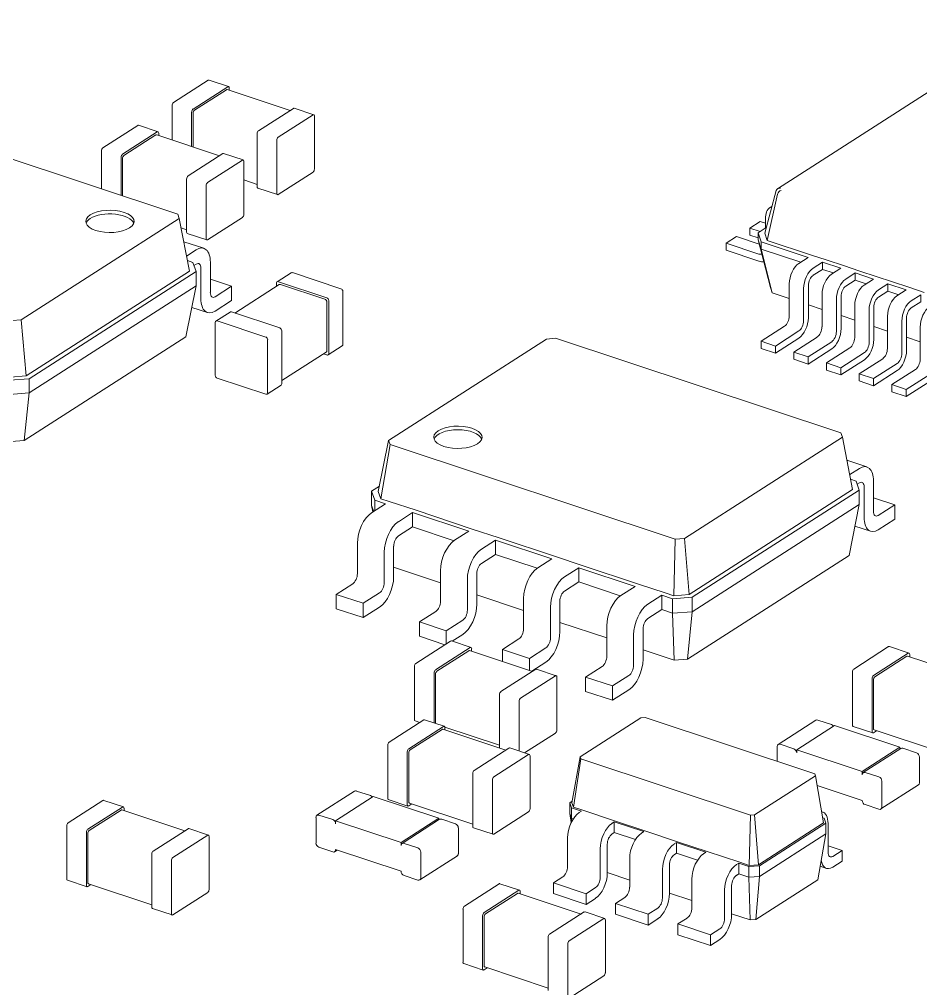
# Model space of a CAD drawing. Header units: millimetres. Extents: x 0 to 420, y 0 to 297.
# Drawn here: x 300.94 to 312.12, y 211.95 to 223.97 of the extents above; entities that cross this region are included whole.
import ezdxf

# ---------------------------------------------------------------- set-up
doc = ezdxf.new("R2010")
doc.units = ezdxf.units.MM

# ---------------------------------------------------------------- blocks, each defined once
blk = doc.blocks.new('A$Ccf1e658a')
at = {"color": 0, "linetype": 'Continuous', "lineweight": 0, "extrusion": (1.94289e-16, 0.887448, 0.460907)}
for p, q in [((-146.645, -29.389), (-154.485, -34.417)), ((-161.549, -33.071), (-161.981, -33.348)), ((-161.305, -33.152), (-161.737, -33.429)), ((-161.296, -33.15), (-161.539, -33.069)), ((-161.288, -33.196), (-161.288, -33.167)), ((-161.323, -33.19), (-161.719, -33.444)), ((-160.533, -33.446), (-161.313, -33.188)), ((-161.998, -33.812), (-161.998, -33.386)), ((-161.755, -33.893), (-161.755, -33.467)), ((-161.737, -33.899), (-161.737, -33.482)), ((-160.493, -33.421), (-160.925, -33.698)), ((-160.249, -33.502), (-160.681, -33.779)), ((-160.24, -33.5), (-160.484, -33.419)), ((-160.232, -34.174), (-160.232, -33.517)), ((-165.468, -33.561), (-161.927, -34.733)), ((-162.424, -33.633), (-162.856, -33.91)), ((-162.171, -33.711), (-162.415, -33.631)), ((-162.181, -33.713), (-162.612, -33.99)), ((-162.198, -33.751), (-162.595, -34.006)), ((-161.408, -34.008), (-162.189, -33.749)), ((-162.163, -33.758), (-162.163, -33.729)), ((-160.942, -34.392), (-160.942, -33.736)), ((-160.699, -34.473), (-160.699, -33.816)), ((-162.874, -34.42), (-162.874, -33.947)), ((-161.369, -33.982), (-161.8, -34.259)), ((-161.115, -34.061), (-161.359, -33.98)), ((-162.63, -34.501), (-162.63, -34.028)), ((-162.612, -34.506), (-162.612, -34.043)), ((-161.125, -34.063), (-161.557, -34.34)), ((-161.107, -34.735), (-161.107, -34.078)), ((-160.249, -34.212), (-160.681, -34.489)), ((-161.818, -34.954), (-161.818, -34.297)), ((-160.942, -34.363), (-161.107, -34.309)), ((-161.574, -35.035), (-161.574, -34.378)), ((-160.691, -34.49), (-160.934, -34.41)), ((-154.645, -34.97), (-154.501, -34.439)), ((-154.613, -35.058), (-154.485, -34.485)), ((-161.927, -34.733), (-161.909, -34.785)), ((-154.554, -34.635), (-154.58, -34.651)), ((-161.909, -34.785), (-163.87, -36.043)), ((-161.782, -35.438), (-161.909, -34.785)), ((-161.125, -34.773), (-161.557, -35.05)), ((-154.83, -34.906), (-154.702, -34.823)), ((-154.702, -34.823), (-154.635, -34.845)), ((-154.635, -34.904), (-154.635, -34.766)), ((-161.818, -34.925), (-161.886, -34.902)), ((-161.566, -35.052), (-161.81, -34.971)), ((-154.83, -34.906), (-154.703, -34.948)), ((-154.83, -34.994), (-154.83, -34.906)), ((-154.727, -34.964), (-154.625, -34.898)), ((-154.687, -35.076), (-154.727, -34.964)), ((-154.727, -35.052), (-154.727, -34.964)), ((-154.613, -35.058), (-154.645, -34.97)), ((-161.604, -35.156), (-161.853, -35.074)), ((-155.122, -35.093), (-154.994, -35.01)), ((-155.122, -35.093), (-154.716, -35.227)), ((-155.122, -35.181), (-155.122, -35.093)), ((-154.994, -35.01), (-154.714, -35.103)), ((-154.727, -35.028), (-154.83, -34.994)), ((-154.687, -35.165), (-154.727, -35.052)), ((-154.575, -35.641), (-154.727, -35.052)), ((-154.107, -35.269), (-154.687, -35.076)), ((-154.687, -35.165), (-154.687, -35.076)), ((-154.063, -35.241), (-154.613, -35.058)), ((-161.698, -35.175), (-161.818, -35.252)), ((-154.716, -35.316), (-155.122, -35.181)), ((-154.198, -35.327), (-154.687, -35.165)), ((-154.551, -35.709), (-154.687, -35.165)), ((-161.807, -35.309), (-161.739, -35.331)), ((-161.739, -35.331), (-161.699, -35.444)), ((-161.523, -35.706), (-161.523, -35.329)), ((-154.223, -35.344), (-154.107, -35.269)), ((-153.884, -35.3), (-154.063, -35.241)), ((-154.045, -35.403), (-153.928, -35.328)), ((-153.701, -35.403), (-153.928, -35.328)), ((-153.928, -35.417), (-153.928, -35.328)), ((-153.657, -35.375), (-153.884, -35.3)), ((-161.782, -35.438), (-163.81, -36.738)), ((-161.699, -35.444), (-163.771, -36.773)), ((-161.726, -35.37), (-161.698, -35.352)), ((-161.699, -35.621), (-161.699, -35.444)), ((-161.64, -35.404), (-161.64, -35.781)), ((-153.928, -35.417), (-154.045, -35.491)), ((-153.792, -35.462), (-153.928, -35.417)), ((-153.817, -35.478), (-153.701, -35.403)), ((-153.478, -35.434), (-153.657, -35.375)), ((-153.251, -35.51), (-153.478, -35.434)), ((-161.523, -35.539), (-161.261, -35.626)), ((-160.695, -35.572), (-160.52, -35.459)), ((-160.078, -35.769), (-160.679, -35.57)), ((-159.903, -35.657), (-160.504, -35.458)), ((-153.639, -35.537), (-153.522, -35.462)), ((-153.522, -35.551), (-153.639, -35.626)), ((-153.295, -35.538), (-153.522, -35.462)), ((-153.522, -35.551), (-153.522, -35.462)), ((-153.386, -35.596), (-153.522, -35.551)), ((-153.411, -35.613), (-153.295, -35.538)), ((-153.072, -35.569), (-153.251, -35.51)), ((-152.845, -35.644), (-153.072, -35.569)), ((-161.699, -35.621), (-163.771, -36.95)), ((-161.826, -36.255), (-161.699, -35.621)), ((-161.261, -35.626), (-161.465, -35.757)), ((-161.261, -35.804), (-161.261, -35.626)), ((-161.22, -35.959), (-160.67, -35.606)), ((-160.703, -35.627), (-160.703, -35.589)), ((-160.102, -35.788), (-160.654, -35.605)), ((-159.878, -36.348), (-159.878, -35.692)), ((-154.551, -35.709), (-154.575, -35.641)), ((-154.34, -35.995), (-154.34, -35.596)), ((-154.162, -36.054), (-154.162, -35.655)), ((-154.103, -35.618), (-154.103, -36.017)), ((-153.233, -35.672), (-153.116, -35.597)), ((-153.116, -35.686), (-153.233, -35.76)), ((-152.889, -35.672), (-153.116, -35.597)), ((-153.116, -35.686), (-153.116, -35.597)), ((-152.98, -35.731), (-153.116, -35.686)), ((-153.005, -35.747), (-152.889, -35.672)), ((-152.666, -35.703), (-152.845, -35.644)), ((-161.465, -35.935), (-161.261, -35.804)), ((-160.053, -36.461), (-160.053, -35.804)), ((-154.34, -35.778), (-154.551, -35.709)), ((-153.934, -36.13), (-153.934, -35.73)), ((-153.756, -36.189), (-153.756, -35.79)), ((-153.697, -35.752), (-153.697, -36.151)), ((-152.827, -35.806), (-152.71, -35.731)), ((-152.71, -35.82), (-152.71, -35.731)), ((-161.559, -35.953), (-161.753, -35.889)), ((-160.078, -36.426), (-160.078, -35.823)), ((-153.934, -35.913), (-154.103, -35.857)), ((-153.528, -36.264), (-153.528, -35.865)), ((-153.35, -36.323), (-153.35, -35.924)), ((-153.291, -35.887), (-153.291, -36.286)), ((-152.71, -35.82), (-152.827, -35.895)), ((-163.87, -36.043), (-163.982, -36.051)), ((-163.81, -36.738), (-163.87, -36.043)), ((-161.454, -36.058), (-161.278, -35.946)), ((-160.836, -36.256), (-161.437, -36.057)), ((-160.661, -36.144), (-161.262, -35.945)), ((-153.528, -36.047), (-153.697, -35.991)), ((-153.122, -36.399), (-153.122, -35.999)), ((-152.885, -36.021), (-152.885, -36.42)), ((-161.462, -36.732), (-161.462, -36.075)), ((-154.69, -36.308), (-154.399, -36.121)), ((-153.122, -36.182), (-153.291, -36.126)), ((-152.944, -36.458), (-152.944, -36.059)), ((-152.716, -36.533), (-152.716, -36.134)), ((-161.826, -36.255), (-163.831, -37.541)), ((-160.812, -36.947), (-160.812, -36.291)), ((-160.637, -36.835), (-160.637, -36.178)), ((-159.313, -37.538), (-157.351, -36.281)), ((-157.351, -36.281), (-157.24, -36.272)), ((-157.24, -36.272), (-153.699, -37.445)), ((-154.512, -36.368), (-154.22, -36.181)), ((-154.22, -36.269), (-154.512, -36.456)), ((-154.284, -36.443), (-153.993, -36.256)), ((-152.716, -36.316), (-152.885, -36.26)), ((-160.062, -36.478), (-159.886, -36.366)), ((-154.69, -36.397), (-154.69, -36.308)), ((-154.512, -36.368), (-154.69, -36.308)), ((-154.512, -36.456), (-154.69, -36.397)), ((-154.512, -36.456), (-154.512, -36.368)), ((-154.106, -36.502), (-153.814, -36.315)), ((-153.814, -36.404), (-154.106, -36.591)), ((-153.878, -36.578), (-153.587, -36.39)), ((-160.637, -36.797), (-160.086, -36.443)), ((-160.078, -36.479), (-160.12, -36.465)), ((-154.284, -36.532), (-154.284, -36.443)), ((-154.106, -36.502), (-154.284, -36.443)), ((-154.106, -36.591), (-154.284, -36.532)), ((-154.106, -36.591), (-154.106, -36.502)), ((-153.7, -36.637), (-153.408, -36.45)), ((-153.472, -36.712), (-153.181, -36.525)), ((-153.878, -36.666), (-153.878, -36.578)), ((-153.7, -36.637), (-153.878, -36.578)), ((-153.408, -36.538), (-153.7, -36.725)), ((-153.7, -36.725), (-153.7, -36.637)), ((-153.294, -36.771), (-153.002, -36.584)), ((-163.771, -36.773), (-164.016, -36.791)), ((-163.81, -36.738), (-164.002, -36.753)), ((-163.771, -36.95), (-163.771, -36.773)), ((-160.836, -36.966), (-161.437, -36.767)), ((-153.7, -36.725), (-153.878, -36.666)), ((-153.472, -36.801), (-153.472, -36.712)), ((-153.294, -36.771), (-153.472, -36.712)), ((-153.002, -36.673), (-153.294, -36.86)), ((-153.294, -36.86), (-153.294, -36.771)), ((-153.066, -36.847), (-152.775, -36.659)), ((-152.888, -36.906), (-152.596, -36.719)), ((-160.82, -36.964), (-160.645, -36.852)), ((-153.294, -36.86), (-153.472, -36.801)), ((-153.066, -36.935), (-153.066, -36.847)), ((-152.888, -36.906), (-153.066, -36.847)), ((-152.596, -36.807), (-152.888, -36.994)), ((-163.771, -36.95), (-164.016, -36.968)), ((-163.831, -37.541), (-163.771, -36.95)), ((-152.888, -36.994), (-153.066, -36.935)), ((-152.888, -36.994), (-152.888, -36.906)), ((-153.681, -37.497), (-155.642, -38.754)), ((-153.699, -37.445), (-153.681, -37.497)), ((-153.554, -38.149), (-153.681, -37.497)), ((-163.831, -37.541), (-163.995, -37.553)), ((-159.439, -38.172), (-159.313, -37.538)), ((-159.408, -38.261), (-159.294, -37.59)), ((-159.294, -37.59), (-159.313, -37.538)), ((-155.754, -38.763), (-159.294, -37.59)), ((-153.376, -37.868), (-153.625, -37.785)), ((-153.47, -37.886), (-153.59, -37.963)), ((-153.579, -38.02), (-153.511, -38.043)), ((-153.511, -38.043), (-153.471, -38.156)), ((-153.498, -38.081), (-153.47, -38.064)), ((-153.295, -38.417), (-153.295, -38.04)), ((-159.522, -38.166), (-159.426, -38.104)), ((-159.522, -38.344), (-159.522, -38.166)), ((-159.482, -38.279), (-159.522, -38.166)), ((-159.408, -38.261), (-159.439, -38.172)), ((-153.554, -38.149), (-155.582, -39.45)), ((-153.471, -38.156), (-155.543, -39.484)), ((-153.471, -38.333), (-153.471, -38.156)), ((-153.412, -38.115), (-153.412, -38.492)), ((-159.523, -38.435), (-159.348, -38.323)), ((-159.348, -38.323), (-159.482, -38.279)), ((-159.482, -38.409), (-159.482, -38.279)), ((-159.304, -38.295), (-159.408, -38.261)), ((-158.971, -38.405), (-159.304, -38.295)), ((-153.471, -38.333), (-155.543, -39.662)), ((-153.598, -38.967), (-153.471, -38.333)), ((-153.295, -38.251), (-153.032, -38.338)), ((-153.032, -38.338), (-153.237, -38.469)), ((-153.032, -38.515), (-153.032, -38.338)), ((-159.506, -38.424), (-159.522, -38.344)), ((-159.496, -38.418), (-159.522, -38.344)), ((-159.19, -38.546), (-159.015, -38.433)), ((-158.317, -38.665), (-159.015, -38.433)), ((-159.015, -38.611), (-159.015, -38.433)), ((-158.273, -38.637), (-158.971, -38.405)), ((-153.237, -38.646), (-153.032, -38.515)), ((-159.015, -38.611), (-159.19, -38.723)), ((-158.499, -38.782), (-159.015, -38.611)), ((-158.492, -38.777), (-158.317, -38.665)), ((-157.94, -38.747), (-158.273, -38.637)), ((-153.331, -38.665), (-153.525, -38.601)), ((-159.698, -39.191), (-159.698, -38.814)), ((-158.159, -38.887), (-157.984, -38.775)), ((-157.286, -39.006), (-157.984, -38.775)), ((-157.984, -38.952), (-157.984, -38.775)), ((-157.242, -38.978), (-157.94, -38.747)), ((-155.774, -39.464), (-155.754, -38.763)), ((-155.642, -38.754), (-155.754, -38.763)), ((-155.582, -39.45), (-155.642, -38.754)), ((-159.365, -39.301), (-159.365, -38.924)), ((-159.249, -38.849), (-159.249, -39.226)), ((-157.984, -38.952), (-158.159, -39.065)), ((-157.468, -39.123), (-157.984, -38.952)), ((-157.461, -39.119), (-157.286, -39.006)), ((-156.909, -39.088), (-157.242, -38.978)), ((-153.598, -38.967), (-155.603, -40.253)), ((-158.667, -39.304), (-159.249, -39.112)), ((-158.667, -39.533), (-158.667, -39.155)), ((-157.128, -39.229), (-156.953, -39.117)), ((-156.254, -39.348), (-156.953, -39.117)), ((-156.953, -39.294), (-156.953, -39.117)), ((-156.211, -39.32), (-156.909, -39.088)), ((-158.334, -39.643), (-158.334, -39.266)), ((-158.217, -39.191), (-158.217, -39.568)), ((-156.953, -39.294), (-157.128, -39.406)), ((-156.437, -39.465), (-156.953, -39.294)), ((-159.961, -39.448), (-159.757, -39.317)), ((-156.429, -39.46), (-156.254, -39.348)), ((-155.878, -39.43), (-156.211, -39.32)), ((-159.961, -39.626), (-159.961, -39.448)), ((-159.628, -39.558), (-159.961, -39.448)), ((-159.628, -39.558), (-159.424, -39.427)), ((-157.636, -39.646), (-158.217, -39.453)), ((-157.636, -39.874), (-157.636, -39.497)), ((-157.186, -39.533), (-157.186, -39.91)), ((-156.096, -39.57), (-155.921, -39.458)), ((-155.787, -39.503), (-155.921, -39.458)), ((-155.921, -39.636), (-155.921, -39.458)), ((-155.774, -39.464), (-155.878, -39.43)), ((-155.543, -39.484), (-155.787, -39.503)), ((-155.787, -39.68), (-155.787, -39.503)), ((-155.582, -39.45), (-155.774, -39.464)), ((-155.543, -39.662), (-155.543, -39.484)), ((-159.628, -39.736), (-159.961, -39.626)), ((-159.628, -39.736), (-159.628, -39.558)), ((-159.424, -39.605), (-159.628, -39.736)), ((-158.93, -39.79), (-158.725, -39.659)), ((-157.303, -39.985), (-157.303, -39.607)), ((-155.921, -39.636), (-156.096, -39.748)), ((-155.787, -39.68), (-155.921, -39.636)), ((-155.543, -39.662), (-155.787, -39.68)), ((-155.603, -40.253), (-155.543, -39.662)), ((-158.597, -39.9), (-158.392, -39.769)), ((-155.767, -40.265), (-155.787, -39.68)), ((-158.93, -39.967), (-158.93, -39.79)), ((-158.597, -39.9), (-158.93, -39.79)), ((-158.597, -40.063), (-158.597, -39.9)), ((-156.605, -39.988), (-157.186, -39.795)), ((-156.605, -40.216), (-156.605, -39.839)), ((-156.155, -39.874), (-156.155, -40.251)), ((-158.612, -40.072), (-158.93, -39.967)), ((-158.392, -39.947), (-158.521, -40.029)), ((-157.898, -40.131), (-157.694, -40)), ((-156.272, -40.326), (-156.272, -39.949)), ((-158.974, -40.304), (-158.542, -40.027)), ((-158.73, -40.385), (-158.298, -40.108)), ((-158.532, -40.025), (-158.289, -40.106)), ((-158.281, -40.152), (-158.281, -40.123)), ((-157.898, -40.279), (-157.898, -40.131)), ((-157.565, -40.242), (-157.898, -40.131)), ((-157.565, -40.242), (-157.361, -40.111)), ((-155.767, -40.265), (-156.155, -40.137)), ((-153.539, -40.373), (-153.108, -40.096)), ((-153.098, -40.094), (-152.854, -40.175)), ((-158.712, -40.4), (-158.316, -40.146)), ((-158.306, -40.144), (-157.526, -40.402)), ((-157.565, -40.389), (-157.565, -40.242)), ((-155.603, -40.253), (-155.767, -40.265)), ((-153.296, -40.454), (-152.864, -40.177)), ((-153.278, -40.469), (-152.881, -40.215)), ((-152.872, -40.213), (-152.092, -40.471)), ((-152.846, -40.221), (-152.846, -40.192)), ((-158.991, -40.999), (-158.991, -40.342)), ((-157.918, -40.654), (-157.486, -40.377)), ((-157.361, -40.288), (-157.535, -40.399)), ((-157.477, -40.375), (-157.233, -40.456)), ((-156.867, -40.473), (-156.663, -40.342)), ((-158.747, -41.04), (-158.747, -40.423)), ((-158.73, -41.042), (-158.73, -40.438)), ((-157.674, -40.735), (-157.242, -40.458)), ((-157.225, -41.13), (-157.225, -40.473)), ((-156.867, -40.651), (-156.867, -40.473)), ((-156.534, -40.583), (-156.867, -40.473)), ((-156.534, -40.583), (-156.33, -40.452)), ((-153.557, -41.068), (-153.557, -40.411)), ((-153.313, -41.148), (-153.313, -40.492)), ((-156.534, -40.761), (-156.534, -40.583)), ((-153.296, -41.111), (-153.296, -40.507)), ((-157.935, -41.348), (-157.935, -40.692)), ((-156.534, -40.761), (-156.867, -40.651)), ((-156.33, -40.63), (-156.534, -40.761)), ((-157.692, -41.39), (-157.692, -40.772)), ((-156.936, -41.464), (-156.181, -40.98)), ((-156.181, -40.98), (-156.129, -40.976)), ((-156.129, -40.976), (-154.023, -41.674)), ((-158.874, -41.004), (-159.305, -41.281)), ((-158.63, -41.084), (-159.062, -41.361)), ((-158.983, -41.016), (-158.923, -41.036)), ((-158.62, -41.083), (-158.864, -41.002)), ((-158.613, -41.095), (-157.935, -41.319)), ((-158.612, -41.129), (-158.612, -41.1)), ((-154.012, -41.009), (-154.478, -41.308)), ((-153.78, -41.075), (-154.247, -41.375)), ((-153.817, -41.063), (-153.987, -41.007)), ((-152.968, -41.344), (-153.78, -41.075)), ((-153.549, -41.085), (-153.305, -41.166)), ((-158.647, -41.122), (-159.044, -41.377)), ((-157.858, -41.379), (-158.638, -41.12)), ((-157.624, -41.413), (-157.242, -41.168)), ((-153.296, -41.164), (-153.256, -41.138)), ((-153.288, -41.128), (-152.501, -41.388)), ((-159.323, -41.975), (-159.323, -41.319)), ((-154.491, -41.519), (-154.491, -41.334)), ((-154.284, -41.362), (-154.454, -41.306)), ((-152.968, -41.344), (-153.435, -41.644)), ((-152.968, -41.366), (-152.968, -41.344)), ((-159.079, -42.056), (-159.079, -41.399)), ((-159.062, -42.018), (-159.062, -41.415)), ((-157.818, -41.353), (-158.25, -41.63)), ((-157.574, -41.434), (-158.006, -41.711)), ((-157.565, -41.432), (-157.808, -41.352)), ((-157.557, -42.106), (-157.557, -41.449)), ((-157.037, -42.033), (-156.936, -41.464)), ((-156.927, -41.488), (-156.936, -41.464)), ((-153.435, -41.644), (-154.247, -41.375)), ((-154.247, -41.414), (-154.247, -41.375)), ((-152.956, -41.358), (-153.423, -41.658)), ((-152.761, -41.413), (-152.932, -41.356)), ((-152.725, -41.784), (-152.725, -41.465)), ((-157.018, -42.087), (-156.927, -41.488)), ((-154.821, -42.185), (-156.927, -41.488)), ((-158.267, -42.325), (-158.267, -41.668)), ((-154.015, -41.697), (-154.77, -42.182)), ((-154.023, -41.674), (-154.015, -41.697)), ((-153.914, -42.282), (-154.015, -41.697)), ((-153.435, -41.683), (-153.435, -41.644)), ((-153.228, -41.712), (-153.399, -41.656)), ((-158.024, -42.406), (-158.024, -41.749)), ((-153.435, -42.003), (-153.994, -41.818)), ((-152.737, -41.81), (-153.204, -42.109)), ((-153.191, -42.084), (-153.191, -41.764)), ((-160.2, -42.187), (-159.733, -41.888)), ((-159.709, -41.886), (-159.538, -41.942)), ((-162.855, -42.004), (-163.287, -42.281)), ((-162.602, -42.083), (-162.846, -42.002)), ((-159.969, -42.254), (-159.502, -41.954)), ((-159.502, -41.954), (-158.69, -42.223)), ((-159.071, -42.073), (-159.315, -41.992)), ((-159.022, -42.046), (-159.062, -42.071)), ((-158.267, -42.296), (-159.054, -42.035)), ((-157.064, -42.031), (-157.033, -42.011)), ((-157.064, -42.165), (-157.064, -42.031)), ((-157.042, -42.093), (-157.064, -42.031)), ((-157.018, -42.087), (-157.037, -42.033)), ((-153.228, -42.111), (-153.399, -42.055)), ((-162.612, -42.085), (-163.044, -42.361)), ((-162.629, -42.122), (-163.026, -42.377)), ((-161.84, -42.379), (-162.62, -42.121)), ((-162.594, -42.129), (-162.594, -42.1)), ((-160.176, -42.185), (-160.005, -42.241)), ((-157.574, -42.144), (-158.006, -42.421)), ((-157.045, -42.276), (-157.064, -42.165)), ((-157.042, -42.226), (-157.064, -42.165)), ((-157.042, -42.226), (-157.042, -42.093)), ((-156.917, -42.134), (-157.042, -42.093)), ((-156.902, -42.125), (-157.018, -42.087)), ((-156.946, -42.153), (-156.917, -42.134)), ((-156.496, -42.259), (-156.902, -42.125)), ((-154.837, -42.809), (-154.821, -42.185)), ((-154.77, -42.182), (-154.821, -42.185)), ((-154.722, -42.8), (-154.77, -42.182)), ((-153.926, -42.147), (-153.938, -42.143)), ((-160.212, -42.532), (-160.212, -42.213)), ((-159.969, -42.254), (-159.157, -42.523)), ((-159.969, -42.293), (-159.969, -42.254)), ((-159.157, -42.523), (-158.69, -42.223)), ((-159.145, -42.537), (-158.678, -42.237)), ((-158.69, -42.245), (-158.69, -42.223)), ((-158.653, -42.235), (-158.483, -42.292)), ((-157.037, -42.26), (-157.042, -42.226)), ((-157.021, -42.233), (-157.042, -42.226)), ((-156.54, -42.287), (-156.511, -42.269)), ((-156.145, -42.39), (-156.511, -42.269)), ((-156.511, -42.402), (-156.511, -42.269)), ((-156.131, -42.38), (-156.496, -42.259)), ((-153.914, -42.282), (-154.722, -42.8)), ((-153.886, -42.284), (-154.709, -42.812)), ((-153.925, -42.217), (-153.908, -42.223)), ((-153.908, -42.223), (-153.886, -42.284)), ((-153.886, -42.417), (-153.886, -42.284)), ((-153.859, -42.646), (-153.859, -42.291)), ((-163.305, -42.975), (-163.305, -42.319)), ((-163.061, -43.056), (-163.061, -42.399)), ((-163.044, -43.018), (-163.044, -42.415)), ((-161.8, -42.354), (-162.232, -42.63)), ((-161.547, -42.432), (-161.79, -42.352)), ((-158.446, -42.663), (-158.446, -42.344)), ((-158.016, -42.423), (-158.259, -42.342)), ((-156.511, -42.402), (-156.54, -42.421)), ((-156.25, -42.488), (-156.511, -42.402)), ((-156.174, -42.409), (-156.145, -42.39)), ((-155.725, -42.515), (-156.131, -42.38)), ((-153.886, -42.417), (-154.709, -42.945)), ((-153.987, -42.986), (-153.886, -42.417)), ((-161.556, -42.434), (-161.988, -42.711)), ((-161.539, -43.106), (-161.539, -42.45)), ((-159.157, -42.563), (-159.157, -42.523)), ((-159.12, -42.535), (-158.95, -42.591)), ((-157.092, -42.823), (-157.092, -42.468)), ((-156.598, -42.547), (-156.598, -42.902)), ((-155.768, -42.543), (-155.739, -42.524)), ((-155.374, -42.645), (-155.739, -42.524)), ((-155.739, -42.657), (-155.739, -42.524)), ((-155.359, -42.636), (-155.725, -42.515)), ((-160.176, -42.584), (-160.005, -42.641)), ((-159.981, -42.639), (-159.95, -42.619)), ((-159.969, -42.613), (-159.157, -42.882)), ((-158.913, -42.963), (-158.913, -42.643)), ((-156.686, -42.958), (-156.686, -42.603)), ((-155.739, -42.657), (-155.768, -42.676)), ((-155.478, -42.744), (-155.739, -42.657)), ((-155.403, -42.664), (-155.374, -42.645)), ((-154.953, -42.77), (-155.359, -42.636)), ((-153.859, -42.564), (-153.684, -42.622)), ((-153.684, -42.622), (-153.801, -42.697)), ((-153.684, -42.755), (-153.684, -42.622)), ((-162.249, -43.325), (-162.249, -42.668)), ((-162.006, -43.406), (-162.006, -42.749)), ((-158.925, -42.988), (-158.458, -42.689)), ((-156.32, -43.079), (-156.32, -42.724)), ((-154.997, -42.799), (-154.968, -42.78)), ((-154.842, -42.822), (-154.968, -42.78)), ((-154.968, -42.913), (-154.968, -42.78)), ((-154.837, -42.809), (-154.953, -42.77)), ((-153.801, -42.83), (-153.684, -42.755)), ((-156.32, -42.99), (-156.598, -42.898)), ((-155.914, -43.213), (-155.914, -42.858)), ((-155.827, -42.802), (-155.827, -43.157)), ((-154.709, -42.812), (-154.842, -42.822)), ((-154.842, -42.955), (-154.842, -42.822)), ((-154.722, -42.8), (-154.837, -42.809)), ((-154.709, -42.945), (-154.709, -42.812)), ((-153.879, -42.845), (-153.958, -42.819)), ((-163.053, -43.073), (-163.297, -42.993)), ((-159.12, -42.934), (-158.95, -42.991)), ((-157.267, -43.024), (-157.15, -42.95)), ((-157.267, -43.158), (-157.267, -43.024)), ((-156.861, -43.159), (-157.267, -43.024)), ((-155.549, -43.334), (-155.549, -42.979)), ((-154.968, -42.913), (-154.997, -42.932)), ((-154.842, -42.955), (-154.968, -42.913)), ((-154.709, -42.945), (-154.842, -42.955)), ((-154.826, -43.485), (-154.842, -42.955)), ((-154.757, -43.48), (-154.709, -42.945)), ((-153.987, -42.986), (-154.757, -43.48)), ((-163.004, -43.046), (-163.044, -43.071)), ((-162.249, -43.296), (-163.036, -43.035)), ((-161.556, -43.144), (-161.988, -43.421)), ((-157.939, -43.037), (-158.371, -43.313)), ((-157.695, -43.117), (-158.127, -43.394)), ((-157.686, -43.115), (-157.93, -43.035)), ((-157.678, -43.162), (-157.678, -43.133)), ((-156.861, -43.159), (-156.744, -43.084)), ((-155.143, -43.469), (-155.143, -43.114)), ((-155.055, -43.058), (-155.055, -43.413)), ((-157.713, -43.155), (-158.11, -43.41)), ((-156.923, -43.412), (-157.703, -43.153)), ((-156.861, -43.292), (-157.267, -43.158)), ((-156.861, -43.292), (-156.861, -43.159)), ((-156.744, -43.217), (-156.861, -43.292)), ((-156.495, -43.28), (-156.379, -43.205)), ((-155.549, -43.245), (-155.827, -43.153)), ((-161.998, -43.423), (-162.241, -43.342)), ((-158.388, -44.008), (-158.388, -43.351)), ((-156.883, -43.386), (-157.315, -43.663)), ((-156.63, -43.465), (-156.874, -43.384)), ((-156.495, -43.413), (-156.495, -43.28)), ((-156.089, -43.414), (-156.495, -43.28)), ((-156.089, -43.414), (-155.973, -43.34)), ((-158.145, -44.089), (-158.145, -43.432)), ((-158.127, -44.051), (-158.127, -43.447)), ((-156.64, -43.467), (-157.072, -43.744)), ((-156.622, -44.139), (-156.622, -43.482)), ((-156.089, -43.548), (-156.495, -43.413)), ((-156.089, -43.548), (-156.089, -43.414)), ((-155.973, -43.473), (-156.089, -43.548)), ((-155.724, -43.535), (-155.607, -43.461)), ((-154.826, -43.485), (-155.055, -43.409)), ((-154.757, -43.48), (-154.826, -43.485)), ((-155.724, -43.669), (-155.724, -43.535)), ((-155.318, -43.67), (-155.724, -43.535)), ((-155.318, -43.67), (-155.201, -43.595)), ((-157.333, -44.358), (-157.333, -43.701)), ((-155.318, -43.803), (-155.724, -43.669)), ((-155.318, -43.803), (-155.318, -43.67)), ((-155.201, -43.728), (-155.318, -43.803)), ((-157.089, -44.438), (-157.089, -43.782)), ((-158.137, -44.106), (-158.38, -44.025)), ((-158.088, -44.079), (-158.127, -44.104)), ((-157.333, -44.329), (-158.119, -44.068)), ((-156.64, -44.177), (-157.072, -44.454))]:
    blk.add_line(p, q, dxfattribs=at)
at = {"color": 0, "linetype": 'Continuous', "lineweight": 0, "extrusion": (-2.77556e-16, -5.55112e-17, -1)}
blk.add_ellipse((-144.938, -35.395), major_axis=(33.5, 0), ratio=0.460907, start_param=-0.9476, end_param=2.193993, dxfattribs=at)
at = {"color": 0, "linetype": 'Continuous', "lineweight": 0}
for centre, major_axis, ratio, start_param, end_param in [((-161.549, -33.098), (0.0094, 0.0285), 0.517945, 0, 0.569026), ((-161.305, -33.179), (0.0094, 0.0285), 0.517945, -1.001771, 0.569026), ((-161.323, -33.216), (0.0094, 0.0285), 0.517945, 0, 0.569026), ((-160.493, -33.448), (0.0094, 0.0285), 0.517945, 0, 0.569026), ((-160.249, -33.528), (0.0094, 0.0285), 0.517945, -1.001771, 0.569026), ((-162.424, -33.659), (0.0094, 0.0285), 0.517945, 0, 0.569026), ((-162.198, -33.778), (0.0094, 0.0285), 0.517945, 0, 0.569026), ((-162.181, -33.74), (0.0094, 0.0285), 0.517945, -1.001771, 0.569026), ((-161.369, -34.009), (0.0094, 0.0285), 0.517945, 0, 0.569026), ((-161.125, -34.09), (0.0094, 0.0285), 0.517945, -1.001771, 0.569026), ((-160.925, -34.381), (-0.0094, -0.0285), 0.517945, -1.001771, 0), ((-160.681, -34.462), (-0.0094, -0.0285), 0.517945, -1.001771, 0.569026), ((-162.769, -34.823), (-0.3, 0), 0.460907, -0.623196, 5.659989), ((-162.769, -34.868), (0.3, 0), 0.460907, 0.16115, 2.518396), ((-162.769, -34.868), (-0.3, 0), 0.460907, -0.623196, -0.16115), ((-161.8, -34.943), (-0.0094, -0.0285), 0.517945, -1.001771, 0), ((-161.557, -35.023), (-0.0094, -0.0285), 0.517945, -1.001771, 0.569026), ((-161.698, -35.441), (0.094, 0.285), 0.517945, -1.001771, 0.569026), ((-154.716, -35.138), (0.054, -0.0842), 0.720623, -0.727194, -0.284423), ((-154.045, -35.58), (-0.0314, -0.0949), 0.517945, -2.572567, -1.001771), ((-159.903, -35.684), (-0.0162, 0.0253), 0.720623, -2.29799, -0.727194), ((-153.639, -35.715), (-0.0314, -0.0949), 0.517945, -2.572567, -1.001771), ((-161.465, -35.668), (-0.094, -0.285), 0.517945, -1.001771, 0.569026), ((-160.102, -35.814), (-0.0162, 0.0253), 0.720623, -2.29799, -0.727194), ((-160.078, -35.796), (-0.0162, 0.0253), 0.720623, -2.29799, -0.727194), ((-153.233, -35.849), (-0.0314, -0.0949), 0.517945, -2.572567, -1.001771), ((-152.827, -35.984), (-0.0314, -0.0949), 0.517945, -2.572567, -1.001771), ((-154.399, -36.033), (0.0314, 0.0949), 0.517945, -2.572567, -1.001771), ((-154.22, -36.092), (0.0314, 0.0949), 0.517945, -2.572567, -1.001771), ((-160.661, -36.17), (-0.0162, 0.0253), 0.720623, -2.29799, -0.727194), ((-153.993, -36.167), (0.0314, 0.0949), 0.517945, -2.572567, -1.001771), ((-160.836, -36.282), (-0.0162, 0.0253), 0.720623, -2.29799, -0.727194), ((-153.814, -36.226), (0.0314, 0.0949), 0.517945, -2.572567, -1.001771), ((-153.587, -36.302), (0.0314, 0.0949), 0.517945, -2.572567, -1.001771), ((-153.408, -36.361), (0.0314, 0.0949), 0.517945, -2.572567, -1.001771), ((-153.181, -36.436), (0.0314, 0.0949), 0.517945, -2.572567, -1.001771), ((-153.002, -36.495), (0.0314, 0.0949), 0.517945, -2.572567, -1.001771), ((-152.775, -36.571), (0.0314, 0.0949), 0.517945, -2.572567, -1.001771), ((-161.437, -36.74), (0.0162, -0.0253), 0.720623, -2.29799, -0.727194), ((-158.452, -37.5), (0.3, 0), 0.460907, -0.623196, 5.659989), ((-158.452, -37.544), (0.3, 0), 0.460907, 0.16115, 2.980443), ((-153.47, -38.153), (0.094, 0.285), 0.517945, -1.001771, 0.569026), ((-153.237, -38.38), (-0.094, -0.285), 0.517945, -1.001771, 0.569026), ((-159.19, -38.812), (-0.0314, -0.0949), 0.517945, -2.572567, -1.001771), ((-158.159, -39.153), (-0.0314, -0.0949), 0.517945, -2.572567, -1.001771), ((-159.757, -39.228), (0.0314, 0.0949), 0.517945, -2.572567, -1.001771), ((-159.424, -39.339), (0.0314, 0.0949), 0.517945, -2.572567, -1.001771), ((-157.128, -39.495), (-0.0314, -0.0949), 0.517945, -2.572567, -1.001771), ((-158.725, -39.57), (0.0314, 0.0949), 0.517945, -2.572567, -1.001771), ((-158.392, -39.68), (0.0314, 0.0949), 0.517945, -2.572567, -1.001771), ((-156.096, -39.837), (-0.0314, -0.0949), 0.517945, -2.572567, -1.001771), ((-157.694, -39.912), (0.0314, 0.0949), 0.517945, -2.572567, -1.001771), ((-157.361, -40.022), (0.0314, 0.0949), 0.517945, -2.572567, -1.001771), ((-158.542, -40.054), (0.0094, 0.0285), 0.517945, 0, 0.569026), ((-158.316, -40.172), (0.0094, 0.0285), 0.517945, 0, 0.569026), ((-158.298, -40.135), (0.0094, 0.0285), 0.517945, -1.001771, 0.569026), ((-153.108, -40.123), (0.0094, 0.0285), 0.517945, 0, 0.569026), ((-156.663, -40.253), (0.0314, 0.0949), 0.517945, -2.572567, -1.001771), ((-152.881, -40.241), (0.0094, 0.0285), 0.517945, 0, 0.569026), ((-152.864, -40.204), (0.0094, 0.0285), 0.517945, -1.001771, 0.569026), ((-157.486, -40.404), (0.0094, 0.0285), 0.517945, 0, 0.569026), ((-156.33, -40.364), (0.0314, 0.0949), 0.517945, -2.572567, -1.001771), ((-157.242, -40.484), (0.0094, 0.0285), 0.517945, -1.001771, 0.569026), ((-158.974, -40.988), (-0.0094, -0.0285), 0.517945, -1.001771, 0), ((-158.874, -41.03), (0.0094, 0.0285), 0.517945, 0, 0.569026), ((-158.712, -41.03), (-0.0094, -0.0285), 0.517945, -1.001771, -0.813604), ((-158.63, -41.111), (0.0094, 0.0285), 0.517945, -1.001771, 0.569026), ((-153.817, -41.103), (-0.0243, 0.0379), 0.720623, -1.488437, -0.727194), ((-153.539, -41.057), (-0.0094, -0.0285), 0.517945, -1.001771, 0), ((-158.647, -41.149), (0.0094, 0.0285), 0.517945, 0, 0.569026), ((-153.296, -41.137), (-0.0094, -0.0285), 0.517945, -1.001771, 0.569026), ((-153.278, -41.099), (-0.0094, -0.0285), 0.517945, -1.001771, 0), ((-157.918, -41.337), (-0.0094, -0.0285), 0.517945, -1.001771, -0.813604), ((-157.818, -41.38), (0.0094, 0.0285), 0.517945, 0, 0.569026), ((-157.574, -41.461), (0.0094, 0.0285), 0.517945, -1.001771, 0.569026), ((-154.284, -41.402), (-0.0243, 0.0379), 0.720623, -2.29799, -0.727194), ((-152.761, -41.453), (-0.0243, 0.0379), 0.720623, -2.29799, -0.727194), ((-153.228, -41.752), (-0.0243, 0.0379), 0.720623, -2.29799, -0.727194), ((-159.538, -41.982), (-0.0243, 0.0379), 0.720623, -1.488437, -0.727194), ((-162.855, -42.03), (0.0094, 0.0285), 0.517945, 0, 0.569026), ((-159.305, -41.964), (-0.0094, -0.0285), 0.517945, -1.001771, 0), ((-159.062, -42.045), (-0.0094, -0.0285), 0.517945, -1.001771, 0.569026), ((-159.044, -42.007), (-0.0094, -0.0285), 0.517945, -1.001771, 0), ((-153.399, -42.015), (0.0243, -0.0379), 0.720623, -2.29799, -0.727194), ((-162.629, -42.149), (0.0094, 0.0285), 0.517945, 0, 0.569026), ((-162.612, -42.111), (0.0094, 0.0285), 0.517945, -1.001771, 0.569026), ((-154.005, -42.384), (0.079, 0.237), 0.517945, -1.001771, 0.091743), ((-160.005, -42.281), (-0.0243, 0.0379), 0.720623, -2.29799, -0.727194), ((-158.483, -42.332), (-0.0243, 0.0379), 0.720623, -2.29799, -0.727194), ((-161.8, -42.38), (0.0094, 0.0285), 0.517945, 0, 0.569026), ((-158.25, -42.314), (-0.0094, -0.0285), 0.517945, -1.001771, 0), ((-158.006, -42.394), (-0.0094, -0.0285), 0.517945, -1.001771, 0.569026), ((-156.54, -42.509), (-0.0314, -0.0949), 0.517945, -2.572567, -1.001771), ((-161.556, -42.461), (0.0094, 0.0285), 0.517945, -1.001771, 0.569026), ((-160.176, -42.544), (0.0243, -0.0379), 0.720623, -2.29799, -0.727194), ((-158.95, -42.631), (-0.0243, 0.0379), 0.720623, -2.29799, -0.727194), ((-155.768, -42.765), (-0.0314, -0.0949), 0.517945, -2.572567, -1.001771), ((-153.801, -42.608), (-0.079, -0.237), 0.517945, -0.814477, 0.569026), ((-159.12, -42.894), (0.0243, -0.0379), 0.720623, -2.29799, -0.727194), ((-157.15, -42.861), (0.0314, 0.0949), 0.517945, -2.572567, -1.001771), ((-163.287, -42.964), (-0.0094, -0.0285), 0.517945, -1.001771, 0), ((-163.026, -43.007), (-0.0094, -0.0285), 0.517945, -1.001771, 0), ((-156.744, -42.995), (0.0314, 0.0949), 0.517945, -2.572567, -1.001771), ((-154.997, -43.02), (-0.0314, -0.0949), 0.517945, -2.572567, -1.001771), ((-163.044, -43.045), (-0.0094, -0.0285), 0.517945, -1.001771, 0.569026), ((-157.939, -43.063), (0.0094, 0.0285), 0.517945, 0, 0.569026), ((-157.695, -43.144), (0.0094, 0.0285), 0.517945, -1.001771, 0.569026), ((-156.379, -43.116), (0.0314, 0.0949), 0.517945, -2.572567, -1.001771), ((-157.713, -43.182), (0.0094, 0.0285), 0.517945, 0, 0.569026), ((-155.973, -43.251), (0.0314, 0.0949), 0.517945, -2.572567, -1.001771), ((-162.232, -43.314), (-0.0094, -0.0285), 0.517945, -1.001771, 0), ((-156.883, -43.413), (0.0094, 0.0285), 0.517945, 0, 0.569026), ((-155.607, -43.372), (0.0314, 0.0949), 0.517945, -2.572567, -1.001771), ((-161.988, -43.395), (-0.0094, -0.0285), 0.517945, -1.001771, 0.569026), ((-156.64, -43.494), (0.0094, 0.0285), 0.517945, -1.001771, 0.569026), ((-155.201, -43.506), (0.0314, 0.0949), 0.517945, -2.572567, -1.001771), ((-158.371, -43.997), (-0.0094, -0.0285), 0.517945, -1.001771, 0), ((-158.127, -44.078), (-0.0094, -0.0285), 0.517945, -1.001771, 0.569026), ((-158.11, -44.04), (-0.0094, -0.0285), 0.517945, -1.001771, 0)]:
    blk.add_ellipse(centre, major_axis=major_axis, ratio=ratio, start_param=start_param, end_param=end_param, dxfattribs=at)
at = {"color": 0, "linetype": 'Continuous', "lineweight": 0, "extrusion": (2.66729e-17, -1.8427e-16, -1)}
for centre in [(-161.981, -33.375), (-161.737, -33.455), (-160.925, -33.724), (-160.681, -33.805), (-162.856, -33.936), (-162.612, -34.017), (-161.8, -34.286), (-161.557, -34.367), (-159.305, -41.307), (-159.062, -41.388), (-158.25, -41.657), (-158.006, -41.738), (-163.287, -42.307), (-163.044, -42.388), (-162.232, -42.657), (-161.988, -42.738), (-158.371, -43.34), (-158.127, -43.421), (-157.315, -43.69), (-157.072, -43.771)]:
    blk.add_ellipse(centre, major_axis=(0.0094, 0.0285), ratio=0.517945, start_param=-2.139822, end_param=-0.569026, dxfattribs=at)
at = {"color": 0, "linetype": 'Continuous', "lineweight": 0, "extrusion": (-9.61735e-17, -2.02052e-16, -1)}
for centre in [(-161.719, -33.471), (-162.595, -34.032), (-159.044, -41.403), (-163.026, -42.403), (-158.11, -43.436)]:
    blk.add_ellipse(centre, major_axis=(0.0094, 0.0285), ratio=0.517945, start_param=-2.139822, end_param=-0.569026, dxfattribs=at)
at = {"color": 0, "linetype": 'Continuous', "lineweight": 0, "extrusion": (1.32063e-16, -2.19183e-16, -1)}
for centre in [(-160.249, -34.185), (-161.125, -34.746), (-157.574, -42.117), (-161.556, -43.118), (-156.64, -44.15)]:
    blk.add_ellipse(centre, major_axis=(-0.0094, -0.0285), ratio=0.517945, start_param=-2.139822, end_param=-0.569026, dxfattribs=at)
at = {"color": 0, "linetype": 'Continuous', "lineweight": 0, "extrusion": (-2.37743e-16, -9.46575e-17, -1)}
blk.add_ellipse((-154.45, -34.454), major_axis=(-0.0508, 0.0174), ratio=0.81211, start_param=-0.049326, end_param=1.299728, dxfattribs=at)
at = {"color": 0, "linetype": 'Continuous', "lineweight": 0, "extrusion": (-1.55331e-16, -1.58669e-16, -1)}
blk.add_ellipse((-154.44, -34.482), major_axis=(0.0366, 0.0374), ratio=0.746715, start_param=-2.268232, end_param=-0.919179, dxfattribs=at)
at = {"color": 0, "linetype": 'Continuous', "lineweight": 0, "extrusion": (-2.97135e-16, -2.56487e-16, -1)}
blk.add_ellipse((-154.472, -34.82), major_axis=(-0.108, 0.168), ratio=0.720623, start_param=-0.843602, end_param=0.190078, dxfattribs=at)
at = {"color": 0, "linetype": 'Continuous', "lineweight": 0, "extrusion": (1.23497e-16, -3.33301e-16, -1)}
blk.add_ellipse((-161.698, -35.441), major_axis=(0.0314, 0.0949), ratio=0.517945, start_param=-0.569026, end_param=1.001771, dxfattribs=at)
at = {"color": 0, "linetype": 'Continuous', "lineweight": 0, "extrusion": (-2.57007e-16, -1.6481e-16, -1)}
for centre, major_axis, start_param in [((-154.716, -35.138), (0.108, -0.168), 0.355678), ((-160.078, -36.453), (0.0162, -0.0253), -0.843602), ((-160.836, -36.939), (0.0162, -0.0253), -0.843602)]:
    blk.add_ellipse(centre, major_axis=major_axis, ratio=0.720623, start_param=start_param, end_param=0.727194, dxfattribs=at)
at = {"color": 0, "linetype": 'Continuous', "lineweight": 0, "extrusion": (-3.271e-16, -2.09758e-16, -1)}
for centre in [(-160.504, -35.485), (-161.262, -35.971)]:
    blk.add_ellipse(centre, major_axis=(-0.0162, 0.0253), ratio=0.720623, start_param=0, end_param=0.727194, dxfattribs=at)
at = {"color": 0, "linetype": 'Continuous', "lineweight": 0, "extrusion": (-2.63149e-16, -8.82588e-17, -1)}
for centre in [(-154.223, -35.521), (-154.045, -35.58), (-153.817, -35.655), (-153.639, -35.715), (-153.411, -35.79), (-153.233, -35.849), (-153.005, -35.924), (-152.827, -35.984), (-152.599, -36.059)]:
    blk.add_ellipse(centre, major_axis=(0.063, 0.19), ratio=0.517945, start_param=-2.139822, end_param=-0.569026, dxfattribs=at)
at = {"color": 0, "linetype": 'Continuous', "lineweight": 0, "extrusion": (-3.03736e-16, -1.94775e-16, -1)}
for centre, major_axis in [((-160.679, -35.597), (-0.0162, 0.0253)), ((-161.437, -36.083), (-0.0162, 0.0253)), ((-160.176, -42.225), (-0.0243, 0.0379)), ((-160.005, -42.601), (0.0243, -0.0379)), ((-158.95, -42.951), (0.0243, -0.0379))]:
    blk.add_ellipse(centre, major_axis=major_axis, ratio=0.720623, start_param=-0.843602, end_param=0.727194, dxfattribs=at)
at = {"color": 0, "linetype": 'Continuous', "lineweight": 0, "extrusion": (-4.10395e-16, -1.31284e-16, -1)}
blk.add_ellipse((-160.654, -35.632), major_axis=(-0.0162, 0.0253), ratio=0.720623, start_param=0, end_param=0.727194, dxfattribs=at)
at = {"color": 0, "linetype": 'Continuous', "lineweight": 0, "extrusion": (3.55639e-17, -2.45693e-16, -1)}
blk.add_ellipse((-161.465, -35.668), major_axis=(-0.0314, -0.0949), ratio=0.517945, start_param=-0.569026, end_param=1.001771, dxfattribs=at)
at = {"color": 0, "linetype": 'Continuous', "lineweight": 0, "extrusion": (-1.1363e-16, -2.54747e-16, -1)}
for centre, major_axis in [((-154.22, -36.092), (-0.063, -0.19)), ((-153.814, -36.226), (-0.063, -0.19)), ((-153.408, -36.361), (-0.063, -0.19)), ((-153.002, -36.495), (-0.063, -0.19)), ((-156.744, -42.995), (-0.079, -0.237)), ((-155.201, -43.506), (-0.079, -0.237))]:
    blk.add_ellipse(centre, major_axis=major_axis, ratio=0.517945, start_param=-2.139822, end_param=-0.569026, dxfattribs=at)
at = {"color": 0, "linetype": 'Continuous', "lineweight": 0, "extrusion": (-2.63608e-16, -1.03099e-16, -1)}
for centre in [(-159.903, -36.34), (-160.661, -36.827)]:
    blk.add_ellipse(centre, major_axis=(0.0162, -0.0253), ratio=0.720623, start_param=-0.843602, end_param=0, dxfattribs=at)
at = {"color": 0, "linetype": 'Continuous', "lineweight": 0, "extrusion": (-1.56949e-16, -1.6659e-16, -1)}
blk.add_ellipse((-160.102, -36.418), major_axis=(0.0162, -0.0253), ratio=0.720623, start_param=-0.843602, end_param=0, dxfattribs=at)
at = {"color": 0, "linetype": 'Continuous', "lineweight": 0, "extrusion": (-2.44574e-16, -1.11022e-16, -1)}
blk.add_ellipse((-144.938, -36.815), major_axis=(33.5, 0), ratio=0.460907, start_param=0, end_param=2.193993, dxfattribs=at)
at = {"color": 0, "linetype": 'Continuous', "lineweight": 0, "extrusion": (2.19996e-16, -3.06791e-16, -1)}
blk.add_ellipse((-153.47, -38.153), major_axis=(0.0314, 0.0949), ratio=0.517945, start_param=-0.569026, end_param=1.001771, dxfattribs=at)
at = {"color": 0, "linetype": 'Continuous', "lineweight": 0, "extrusion": (-2.53933e-16, -3.25223e-16, -1)}
for centre in [(-159.523, -38.702), (-159.19, -38.812), (-158.492, -39.043), (-157.128, -39.495), (-156.429, -39.726), (-156.096, -39.837)]:
    blk.add_ellipse(centre, major_axis=(0.094, 0.285), ratio=0.517945, start_param=-2.139822, end_param=-0.569026, dxfattribs=at)
at = {"color": 0, "linetype": 'Continuous', "lineweight": 0, "extrusion": (1.5841e-16, -2.27911e-16, -1)}
blk.add_ellipse((-153.237, -38.38), major_axis=(-0.0314, -0.0949), ratio=0.517945, start_param=-0.569026, end_param=1.001771, dxfattribs=at)
at = {"color": 0, "linetype": 'Continuous', "lineweight": 0, "extrusion": (-2.98062e-16, -1.93649e-16, -1)}
for centre in [(-158.159, -39.153), (-157.461, -39.385)]:
    blk.add_ellipse(centre, major_axis=(0.094, 0.285), ratio=0.517945, start_param=-2.139822, end_param=-0.569026, dxfattribs=at)
at = {"color": 0, "linetype": 'Continuous', "lineweight": 0, "extrusion": (-1.39978e-16, -2.46018e-16, -1)}
for centre in [(-159.424, -39.339), (-157.361, -40.022), (-156.33, -40.364)]:
    blk.add_ellipse(centre, major_axis=(-0.094, -0.285), ratio=0.517945, start_param=-2.139822, end_param=-0.569026, dxfattribs=at)
at = {"color": 0, "linetype": 'Continuous', "lineweight": 0, "extrusion": (-2.71715e-16, -2.02377e-16, -1)}
blk.add_ellipse((-158.392, -39.68), major_axis=(-0.094, -0.285), ratio=0.517945, start_param=-2.139822, end_param=-0.569026, dxfattribs=at)
at = {"color": 0, "linetype": 'Continuous', "lineweight": 0, "extrusion": (9.21638e-18, -2.36965e-16, -1)}
for centre, major_axis in [((-158.974, -40.331), (0.0094, 0.0285)), ((-153.539, -40.4), (0.0094, 0.0285)), ((-158.73, -40.412), (0.0094, 0.0285)), ((-153.296, -40.481), (0.0094, 0.0285)), ((-157.918, -40.681), (0.0094, 0.0285)), ((-157.674, -40.761), (0.0094, 0.0285)), ((-155.973, -43.251), (-0.079, -0.237))]:
    blk.add_ellipse(centre, major_axis=major_axis, ratio=0.517945, start_param=-2.139822, end_param=-0.569026, dxfattribs=at)
at = {"color": 0, "linetype": 'Continuous', "lineweight": 0, "extrusion": (-1.71311e-17, -2.28236e-16, -1)}
for centre in [(-158.712, -40.427), (-153.278, -40.496)]:
    blk.add_ellipse(centre, major_axis=(0.0094, 0.0285), ratio=0.517945, start_param=-2.139822, end_param=-0.569026, dxfattribs=at)
at = {"color": 0, "linetype": 'Continuous', "lineweight": 0, "extrusion": (-2.86973e-16, -1.18081e-16, -1)}
blk.add_ellipse((-153.987, -41.046), major_axis=(-0.0243, 0.0379), ratio=0.720623, start_param=0, end_param=0.727194, dxfattribs=at)
at = {"color": 0, "linetype": 'Continuous', "lineweight": 0, "extrusion": (9.68244e-17, -1.49031e-16, -1)}
blk.add_ellipse((-157.242, -41.141), major_axis=(-0.0094, -0.0285), ratio=0.517945, start_param=-2.139822, end_param=-0.569026, dxfattribs=at)
at = {"color": 0, "linetype": 'Continuous', "lineweight": 0, "extrusion": (-3.20499e-16, -2.71469e-16, -1)}
blk.add_ellipse((-154.454, -41.346), major_axis=(-0.0243, 0.0379), ratio=0.720623, start_param=-0.843602, end_param=0.727194, dxfattribs=at)
at = {"color": 0, "linetype": 'Continuous', "lineweight": 0, "extrusion": (-3.50464e-16, -2.24741e-16, -1)}
blk.add_ellipse((-152.932, -41.396), major_axis=(-0.0243, 0.0379), ratio=0.720623, start_param=0, end_param=0.727194, dxfattribs=at)
at = {"color": 0, "linetype": 'Continuous', "lineweight": 0, "extrusion": (-2.67169e-16, -3.03215e-16, -1)}
blk.add_ellipse((-153.399, -41.696), major_axis=(-0.0243, 0.0379), ratio=0.720623, start_param=-0.843602, end_param=0.727194, dxfattribs=at)
at = {"color": 0, "linetype": 'Continuous', "lineweight": 0, "extrusion": (-2.7377e-16, -2.41504e-16, -1)}
blk.add_ellipse((-152.761, -41.772), major_axis=(0.0243, -0.0379), ratio=0.720623, start_param=-0.843602, end_param=0, dxfattribs=at)
at = {"color": 0, "linetype": 'Continuous', "lineweight": 0, "extrusion": (-2.33643e-16, -1.49827e-16, -1)}
blk.add_ellipse((-159.709, -41.925), major_axis=(-0.0243, 0.0379), ratio=0.720623, start_param=0, end_param=0.727194, dxfattribs=at)
at = {"color": 0, "linetype": 'Continuous', "lineweight": 0, "extrusion": (-2.10129e-16, -2.81257e-16, -1)}
for centre in [(-156.946, -42.375), (-156.54, -42.509), (-155.768, -42.765), (-155.403, -42.886), (-154.997, -43.02)]:
    blk.add_ellipse(centre, major_axis=(0.079, 0.237), ratio=0.517945, start_param=-2.139822, end_param=-0.569026, dxfattribs=at)
at = {"color": 0, "linetype": 'Continuous', "lineweight": 0, "extrusion": (-3.60626e-16, -3.63146e-16, -1)}
blk.add_ellipse((-153.228, -42.072), major_axis=(0.0243, -0.0379), ratio=0.720623, start_param=-0.843602, end_param=0.727194, dxfattribs=at)
at = {"color": 0, "linetype": 'Continuous', "lineweight": 0, "extrusion": (-2.03677e-16, -1.96556e-16, -1)}
blk.add_ellipse((-158.653, -42.275), major_axis=(-0.0243, 0.0379), ratio=0.720623, start_param=0, end_param=0.727194, dxfattribs=at)
at = {"color": 0, "linetype": 'Continuous', "lineweight": 0, "extrusion": (-1.13955e-16, -7.92051e-17, -1)}
blk.add_ellipse((-156.174, -42.63), major_axis=(0.079, 0.237), ratio=0.517945, start_param=-2.139822, end_param=-0.569026, dxfattribs=at)
at = {"color": 0, "linetype": 'Continuous', "lineweight": 0, "extrusion": (-2.50406e-16, -2.26521e-16, -1)}
blk.add_ellipse((-159.12, -42.575), major_axis=(-0.0243, 0.0379), ratio=0.720623, start_param=-0.843602, end_param=0.727194, dxfattribs=at)
at = {"color": 0, "linetype": 'Continuous', "lineweight": 0, "extrusion": (-3.10337e-16, -1.33064e-16, -1)}
blk.add_ellipse((-158.483, -42.651), major_axis=(0.0243, -0.0379), ratio=0.720623, start_param=-0.843602, end_param=0, dxfattribs=at)
at = {"color": 0, "linetype": 'Continuous', "lineweight": 0, "extrusion": (2.46344e-16, -3.15519e-16, -1)}
blk.add_ellipse((-153.801, -42.608), major_axis=(-0.0314, -0.0949), ratio=0.517945, start_param=-0.569026, end_param=1.001771, dxfattribs=at)

msp = doc.modelspace()

# ---------------------------------------------------------------- block references
msp.add_blockref('A$Ccf1e658a', (464.83, 256.287))

doc.saveas('drawing.dxf')
